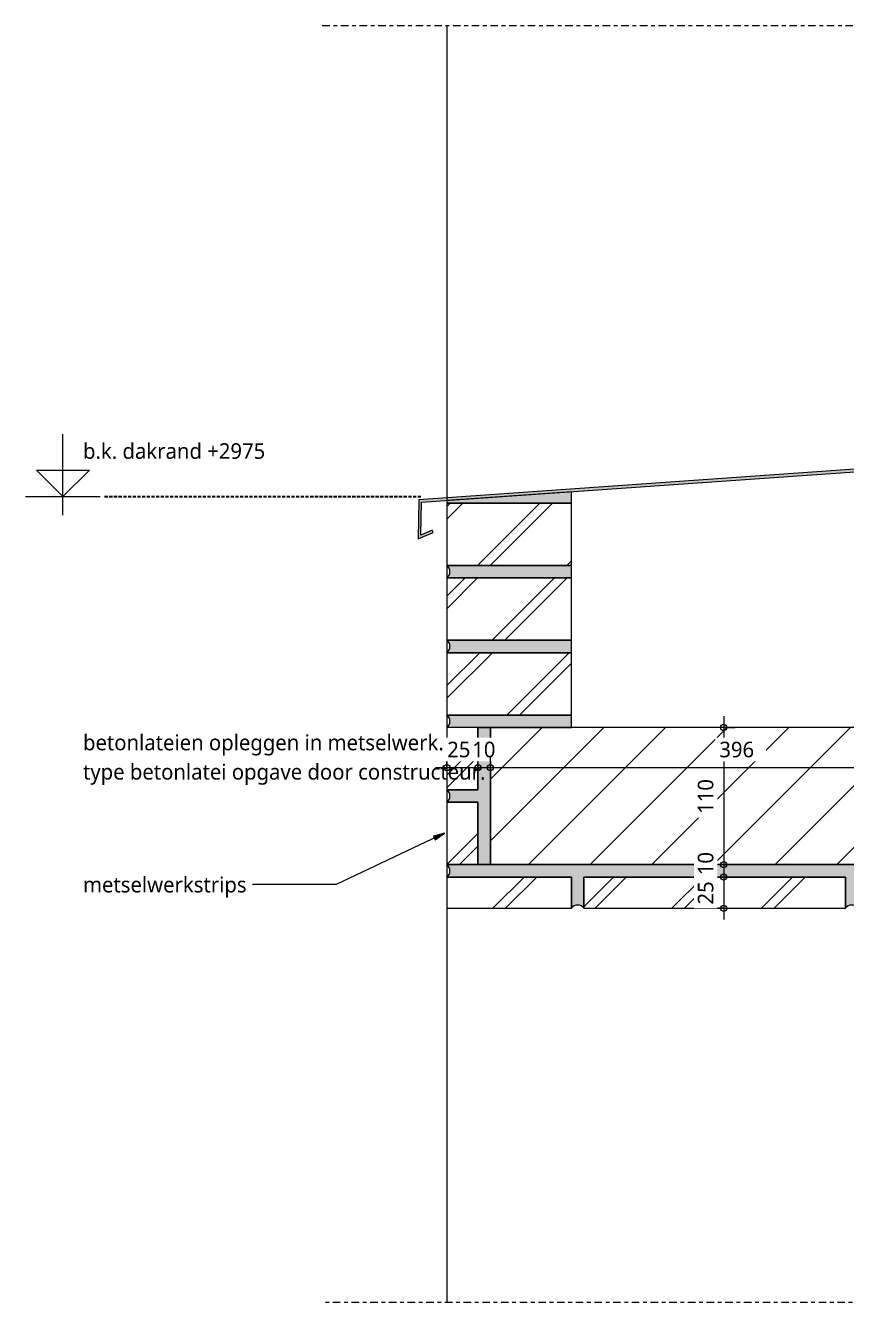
# Model space of a CAD drawing. Header units: millimetres. Extents: x -435 to 27166, y -19117 to 26500.
# Drawn here: x 6972 to 7630, y 7965 to 8989 of the extents above; entities that cross this region are included whole.
import ezdxf

# ---------------------------------------------------------------- set-up
doc = ezdxf.new("R2010")
doc.units = ezdxf.units.MM
doc.linetypes.add('MV_center', pattern=[15, 6, -3, 3, -3])
doc.linetypes.add('MV_hidden', pattern=[3.75, 2.5, -1.25])
for name, color, linetype, lineweight in [('A-ANNO-DIMS', 211, 'Continuous', 13), ('A-ANNO-DIMS-5', 211, 'Continuous', 13), ('A-DETL', 90, 'Continuous', 13), ('A-DETL-GENF', 92, 'Continuous', 18), ('G-ANNO-TEXT', 231, 'Continuous', 13)]:
    doc.layers.add(name, color=color, linetype=linetype, lineweight=lineweight)
doc.styles.add('Segoe UI_3', font='segoeui.ttf', dxfattribs={"height": 12.5})
doc.dimstyles.new('2_5_mm_2', dxfattribs={"dimscale": 304.8, "dimtxt": 13.092049, "dimasz": 0.016404, "dimexe": 0.029528, "dimexo": 0.0625, "dimgap": 0.014764, "dimtad": 1, "dimdec": 0, "dimzin": 0, "dimdsep": 46, "dimtxsty": 'Segoe UI_3', "dimblk1": 'DOTBLANK', "dimblk2": 'DOTBLANK', "dimsah": 1, "dimcen": 0.09, "dimdle": 0.029528, "dimazin": 0, "dimtfac": 1, "dimtdec": 4, "dimtix": 1, "dimtmove": 2, "dimatfit": 3, "dimfxl": 0.029528, "dimfxlon": 1, "dimtvp": 1, "dimtfill": 1, "dimtolj": 1, "dimtzin": 0, "dimarcsym": 2})
doc.dimstyles.new('2_5_mm_4', dxfattribs={"dimscale": 304.8, "dimtxt": 13.092049, "dimasz": 0.016404, "dimexe": 0.029528, "dimexo": 0.0625, "dimgap": 0.014764, "dimtad": 1, "dimdec": 0, "dimzin": 0, "dimdsep": 46, "dimtxsty": 'Segoe UI_3', "dimblk1": 'DOTBLANK', "dimblk2": 'DOTBLANK', "dimsah": 1, "dimcen": 0.09, "dimdle": 0.029528, "dimazin": 0, "dimtfac": 1, "dimtdec": 4, "dimtix": 1, "dimtmove": 0, "dimatfit": 3, "dimfxl": 0.029528, "dimfxlon": 1, "dimtvp": 1, "dimtfill": 1, "dimtolj": 1, "dimtzin": 0, "dimarcsym": 2})
pattern_1 = [(45, (0, 0), (-35.92102, 35.92102), []), (45, (10.16, 0), (-35.92102, 35.92102), [])]

# ---------------------------------------------------------------- blocks, each defined once
blk = doc.blocks.new('NLRS_00_DI_maskeer - Type 1-4234980-Details Appartement')
at = {"layer": 'A-DETL-GENF', "linetype": 'MV_center'}
blk.add_line((-100, 0), (829.5, 0), dxfattribs=at)
blk = doc.blocks.new('NLRS_00_DI_maskeer - Type 1-4234978-Details Appartement')
at = {"layer": 'A-DETL-GENF', "linetype": 'MV_center'}
blk.add_line((830, 0), (-100, 0), dxfattribs=at)
blk = doc.blocks.new('DIMBLOCK443-Details Appartement')
at = {"layer": 'A-ANNO-DIMS-5'}
for p, q in [((7532.7, 8435.4), (7532.7, 8316.4)), ((7532.7, 8426.4), (7523.7, 8426.4)), ((7532.7, 8426.4), (7541.7, 8426.4)), ((7532.7, 8316.4), (7523.7, 8316.4)), ((7532.7, 8316.4), (7541.7, 8316.4))]:
    blk.add_line(p, q, dxfattribs=at)
for centre in [(7532.7, 8426.4), (7532.7, 8316.4)]:
    blk.add_circle(centre, 2.5, dxfattribs=at)
at = {"layer": 'A-ANNO-DIMS-5', "color": 0, "insert": (7511.9, 8357.1), "char_height": 12.5, "width": 34.277, "attachment_point": 1, "rotation": 90, "line_spacing_factor": 1.142579, "style": 'Segoe UI_3', "bg_fill": 3, "box_fill_scale": 1.25, "bg_fill_color": 9, "bg_fill_true_color": 13158600, "bg_fill_transparency": 0}
blk.add_mtext('110', dxfattribs=at)
blk = doc.blocks.new('_DotBlank')
at = {"color": 0, "linetype": 'ByBlock', "lineweight": -2}
blk.add_line((-0.5, 0), (-1, 0), dxfattribs=at)
blk.add_circle((0, 0), 0.5, dxfattribs=at)
blk = doc.blocks.new('DIMBLOCK444-Details Appartement')
at = {"layer": 'A-ANNO-DIMS-5'}
for p, q in [((7532.7, 8316.4), (7523.7, 8316.4)), ((7532.7, 8316.4), (7532.7, 8306.4)), ((7532.7, 8316.4), (7541.7, 8316.4)), ((7532.7, 8306.4), (7523.7, 8306.4)), ((7532.7, 8306.4), (7541.7, 8306.4))]:
    blk.add_line(p, q, dxfattribs=at)
for centre in [(7532.7, 8316.4), (7532.7, 8306.4)]:
    blk.add_circle(centre, 2.5, dxfattribs=at)
at = {"layer": 'A-ANNO-DIMS-5', "color": 0, "insert": (7511.9, 8307.9), "char_height": 12.5, "width": 22.852, "attachment_point": 1, "rotation": 90, "line_spacing_factor": 1.142579, "style": 'Segoe UI_3', "bg_fill": 3, "box_fill_scale": 1.25, "bg_fill_color": 9, "bg_fill_true_color": 13158600, "bg_fill_transparency": 0}
blk.add_mtext('10', dxfattribs=at)
blk = doc.blocks.new('DIMBLOCK445-Details Appartement')
at = {"layer": 'A-ANNO-DIMS-5'}
for p, q in [((7532.7, 8306.4), (7523.7, 8306.4)), ((7532.7, 8306.4), (7532.7, 8272.4)), ((7532.7, 8306.4), (7541.7, 8306.4)), ((7532.7, 8281.4), (7523.7, 8281.4)), ((7532.7, 8281.4), (7541.7, 8281.4))]:
    blk.add_line(p, q, dxfattribs=at)
for centre in [(7532.7, 8306.4), (7532.7, 8281.4)]:
    blk.add_circle(centre, 2.5, dxfattribs=at)
at = {"layer": 'A-ANNO-DIMS-5', "color": 0, "insert": (7511.9, 8284.4), "char_height": 12.5, "width": 22.852, "attachment_point": 1, "rotation": 90, "line_spacing_factor": 1.142579, "style": 'Segoe UI_3', "bg_fill": 3, "box_fill_scale": 1.25, "bg_fill_color": 9, "bg_fill_true_color": 13158600, "bg_fill_transparency": 0}
blk.add_mtext('25', dxfattribs=at)
blk = doc.blocks.new('DIMBLOCK446-Details Appartement')
at = {"layer": 'A-ANNO-DIMS-5'}
for p, q in [((7310.5, 8394.2), (7310.5, 8403.2)), ((7335.5, 8394.2), (7335.5, 8403.2)), ((7301.5, 8394.2), (7335.5, 8394.2)), ((7310.5, 8394.2), (7310.5, 8385.2)), ((7335.5, 8394.2), (7335.5, 8385.2))]:
    blk.add_line(p, q, dxfattribs=at)
for centre in [(7310.5, 8394.2), (7335.5, 8394.2)]:
    blk.add_circle(centre, 2.5, dxfattribs=at)
at = {"layer": 'A-ANNO-DIMS-5', "color": 0, "insert": (7310.8, 8415), "char_height": 12.5, "width": 22.852, "attachment_point": 1, "line_spacing_factor": 1.142579, "style": 'Segoe UI_3', "bg_fill": 3, "box_fill_scale": 1.25, "bg_fill_color": 9, "bg_fill_true_color": 13158600, "bg_fill_transparency": 0}
blk.add_mtext('25', dxfattribs=at)
blk = doc.blocks.new('DIMBLOCK447-Details Appartement')
at = {"layer": 'A-ANNO-DIMS-5'}
for p, q in [((7335.5, 8394.2), (7335.5, 8403.2)), ((7345.5, 8394.2), (7345.5, 8403.2)), ((7335.5, 8394.2), (7345.5, 8394.2)), ((7335.5, 8394.2), (7335.5, 8385.2)), ((7345.5, 8394.2), (7345.5, 8385.2))]:
    blk.add_line(p, q, dxfattribs=at)
for centre in [(7335.5, 8394.2), (7345.5, 8394.2)]:
    blk.add_circle(centre, 2.5, dxfattribs=at)
at = {"layer": 'A-ANNO-DIMS-5', "color": 0, "insert": (7330.9, 8415), "char_height": 12.5, "width": 22.852, "attachment_point": 1, "line_spacing_factor": 1.142579, "style": 'Segoe UI_3', "bg_fill": 3, "box_fill_scale": 1.25, "bg_fill_color": 9, "bg_fill_true_color": 13158600, "bg_fill_transparency": 0}
blk.add_mtext('10', dxfattribs=at)
blk = doc.blocks.new('DIMBLOCK448-Details Appartement')
at = {"layer": 'A-ANNO-DIMS-5'}
for p, q in [((7345.5, 8394.2), (7345.5, 8403.2)), ((7741.5, 8394.2), (7741.5, 8403.2)), ((7345.5, 8394.2), (7750.5, 8394.2)), ((7345.5, 8394.2), (7345.5, 8385.2)), ((7741.5, 8394.2), (7741.5, 8385.2))]:
    blk.add_line(p, q, dxfattribs=at)
for centre in [(7345.5, 8394.2), (7741.5, 8394.2)]:
    blk.add_circle(centre, 2.5, dxfattribs=at)
at = {"layer": 'A-ANNO-DIMS-5', "color": 0, "insert": (7529.2, 8415), "char_height": 12.5, "width": 34.277, "attachment_point": 1, "line_spacing_factor": 1.142579, "style": 'Segoe UI_3', "bg_fill": 3, "box_fill_scale": 1.25, "bg_fill_color": 9, "bg_fill_true_color": 13158600, "bg_fill_transparency": 0}
blk.add_mtext('396', dxfattribs=at)

msp = doc.modelspace()

# ---------------------------------------------------------------- hatches: boundary and pattern name
at = {"layer": 'A-DETL-GENF'}
for points in [[(7287.6, 8577.6), (7299.6, 8582.9), (7298.7, 8584.7), (7289.6, 8580.7), (7290.1, 8607.1), (7747.5, 8639.1), (7747.5, 8669.2), (7745.5, 8669.2), (7745.5, 8641), (7288.1, 8609)], [(7410.5, 8606.4), (7410.5, 8615.5), (7310.5, 8608.5), (7310.5, 8606.4)], [(7410.5, 8546.4), (7410.5, 8556.4), (7310.5, 8556.4), (7311.5, 8555.4), (7312.3, 8554.2), (7312.8, 8552.9), (7313, 8551.4), (7312.8, 8550), (7312.3, 8548.6), (7311.5, 8547.4), (7310.5, 8546.4)], [(7410.5, 8486.4), (7410.5, 8496.4), (7310.5, 8496.4), (7311.5, 8495.4), (7312.3, 8494.2), (7312.8, 8492.8), (7313, 8491.4), (7312.8, 8490), (7312.3, 8488.6), (7311.5, 8487.4), (7310.5, 8486.4)], [(7310.5, 8426.4), (7410.5, 8426.4), (7410.5, 8436.4), (7310.5, 8436.4), (7311.5, 8435.4), (7312.3, 8434.2), (7312.8, 8432.9), (7313, 8431.4), (7312.8, 8430), (7312.3, 8428.6), (7311.5, 8427.4)], [(7335.5, 8316.4), (7345.5, 8316.4), (7345.5, 8426.4), (7335.5, 8426.4), (7335.5, 8376.4), (7310.5, 8376.4), (7311.5, 8375.4), (7312.3, 8374.2), (7312.8, 8372.9), (7313, 8371.4), (7312.8, 8370), (7312.3, 8368.6), (7311.5, 8367.4), (7310.5, 8366.4), (7335.5, 8366.4)], [(7630.5, 8281.4), (7631.5, 8282.5), (7632.7, 8283.2), (7634, 8283.7), (7635.5, 8283.9), (7636.9, 8283.7), (7638.3, 8283.2), (7639.5, 8282.5), (7640.5, 8281.4), (7640.5, 8306.4), (7741.5, 8306.4), (7742.6, 8307.6), (7743.4, 8309), (7743.8, 8310.6), (7743.8, 8312.2), (7743.4, 8313.8), (7742.6, 8315.2), (7741.5, 8316.4), (7310.5, 8316.4), (7311.5, 8315.4), (7312.3, 8314.2), (7312.8, 8312.8), (7313, 8311.4), (7312.8, 8310), (7312.3, 8308.6), (7311.5, 8307.4), (7310.5, 8306.4), (7410.5, 8306.4), (7410.5, 8281.4), (7411.5, 8282.5), (7412.7, 8283.2), (7414, 8283.7), (7415.5, 8283.9), (7416.9, 8283.7), (7418.3, 8283.2), (7419.5, 8282.5), (7420.5, 8281.4), (7420.5, 8306.4), (7630.5, 8306.4)]]:
    msp.add_hatch(color=9, dxfattribs=at).paths.add_polyline_path(points)
at = {"layer": 'A-DETL-GENF', "lineweight": 13}
h = msp.add_hatch(dxfattribs=at)
h.set_pattern_fill('FP_10', color=57, style=0, pattern_type=2)
h.set_pattern_definition(pattern_1)
h.paths.add_polyline_path([(7317.4, 8436.4), (7410.5, 8436.4), (7410.5, 8486.4), (7310.5, 8486.4), (7310.5, 8436.4)])
h.paths.add_polyline_path([(7310.5, 8496.4), (7410.5, 8496.4), (7410.5, 8546.4), (7310.5, 8546.4)])
h.paths.add_polyline_path([(7410.5, 8556.4), (7410.5, 8606.4), (7310.5, 8606.4), (7310.5, 8556.4)])
h = msp.add_hatch(dxfattribs=at)
h.set_pattern_fill('FP_10', color=57, style=0, pattern_type=2)
h.set_pattern_definition(pattern_1)
h.paths.add_polyline_path([(7317.4, 8376.4), (7335.5, 8376.4), (7335.5, 8426.4), (7310.5, 8426.4), (7310.5, 8376.4)])
h = msp.add_hatch(dxfattribs=at)
h.set_pattern_fill('FP_78', color=250, style=0, pattern_type=2)
h.set_pattern_definition([(45, (0, 0), (-24.74874, 24.74874), [])])
h.paths.add_polyline_path([(7345.5, 8316.4), (7741.5, 8316.4), (7741.5, 8426.4), (7345.5, 8426.4)])
h = msp.add_hatch(dxfattribs=at)
h.set_pattern_fill('FP_10', color=57, style=0, pattern_type=2)
h.set_pattern_definition(pattern_1)
h.paths.add_polyline_path([(7317.4, 8316.4), (7335.5, 8316.4), (7335.5, 8366.4), (7310.5, 8366.4), (7310.5, 8316.4)])
h = msp.add_hatch(dxfattribs=at)
h.set_pattern_fill('FP_10', color=57, style=0, pattern_type=2)
h.set_pattern_definition(pattern_1)
h.paths.add_polyline_path([(7436, 8281.4), (7630.5, 8281.4), (7630.5, 8306.4), (7420.5, 8306.4), (7420.5, 8281.4)])
h.paths.add_polyline_path([(7410.5, 8281.4), (7410.5, 8306.4), (7310.5, 8306.4), (7310.5, 8281.4), (7317.4, 8281.4)])
h.paths.add_polyline_path([(7673.1, 8281.4), (7741.5, 8281.4), (7741.5, 8306.4), (7640.5, 8306.4), (7640.5, 8281.4)])
at = {"layer": 'G-ANNO-TEXT'}
msp.add_hatch(color=7, dxfattribs=at).paths.add_polyline_path([(7308.5, 8341.7), (7299.7, 8339.3), (7301, 8336.4)])

# ---------------------------------------------------------------- linework, layer by layer
at = {"layer": 'A-DETL'}
for p, q in [((7310.5, 8989.4), (7310.5, 8606.4)), ((7310.5, 8556.4), (7310.5, 8546.4)), ((7310.5, 8496.4), (7310.5, 8486.4)), ((7310.5, 8436.4), (7310.5, 8426.4)), ((7310.5, 8376.4), (7310.5, 8366.4)), ((7310.5, 8316.4), (7310.5, 8306.4)), ((7310.5, 8281.4), (7310.5, 7965.2))]:
    msp.add_line(p, q, dxfattribs=at)
at = {"layer": 'A-DETL', "lineweight": 18}
for p, q in [((7002.3, 8596.7), (7002.3, 8661.7)), ((7745.5, 8641), (7288.1, 8609)), ((7290.1, 8607.1), (7747.5, 8639.1)), ((7002.3, 8611.7), (6981.1, 8632.9)), ((6981.1, 8632.9), (7023.6, 8632.9)), ((7002.3, 8611.7), (7023.6, 8632.9)), ((7410.5, 8615.5), (7310.5, 8608.5)), ((7410.5, 8606.4), (7410.5, 8615.5)), ((7032.3, 8611.4), (6972.3, 8611.4)), ((7288.1, 8609), (7287.6, 8577.6)), ((7289.6, 8580.7), (7290.1, 8607.1)), ((7310.5, 8608.5), (7310.5, 8606.4)), ((7410.5, 8606.4), (7310.5, 8606.4)), ((7310.5, 8606.4), (7310.5, 8556.4)), ((7310.5, 8606.4), (7410.5, 8606.4)), ((7410.5, 8556.4), (7410.5, 8606.4)), ((7287.6, 8577.6), (7299.6, 8582.9)), ((7298.7, 8584.7), (7289.6, 8580.7)), ((7299.6, 8582.9), (7298.7, 8584.7)), ((7310.5, 8556.4), (7410.5, 8556.4)), ((7410.5, 8556.4), (7310.5, 8556.4)), ((7410.5, 8546.4), (7410.5, 8556.4)), ((7410.5, 8546.4), (7310.5, 8546.4)), ((7310.5, 8546.4), (7310.5, 8496.4)), ((7310.5, 8546.4), (7410.5, 8546.4)), ((7410.5, 8496.4), (7410.5, 8546.4)), ((7310.5, 8496.4), (7410.5, 8496.4)), ((7410.5, 8496.4), (7310.5, 8496.4)), ((7410.5, 8486.4), (7410.5, 8496.4)), ((7410.5, 8486.4), (7310.5, 8486.4)), ((7310.5, 8486.4), (7310.5, 8436.4)), ((7310.5, 8486.4), (7410.5, 8486.4)), ((7410.5, 8436.4), (7410.5, 8486.4)), ((7310.5, 8436.4), (7410.5, 8436.4)), ((7410.5, 8436.4), (7310.5, 8436.4)), ((7410.5, 8426.4), (7410.5, 8436.4)), ((7335.5, 8426.4), (7310.5, 8426.4)), ((7310.5, 8426.4), (7310.5, 8376.4)), ((7335.5, 8426.4), (7410.5, 8426.4)), ((7335.5, 8376.4), (7335.5, 8426.4)), ((7345.5, 8426.4), (7335.5, 8426.4)), ((7335.5, 8426.4), (7335.5, 8376.4)), ((7741.5, 8426.4), (7345.5, 8426.4)), ((7345.5, 8426.4), (7345.5, 8316.4)), ((7345.5, 8316.4), (7345.5, 8426.4)), ((7310.5, 8376.4), (7335.5, 8376.4)), ((7335.5, 8376.4), (7310.5, 8376.4)), ((7335.5, 8366.4), (7310.5, 8366.4)), ((7310.5, 8366.4), (7310.5, 8316.4)), ((7310.5, 8366.4), (7335.5, 8366.4)), ((7335.5, 8316.4), (7335.5, 8366.4)), ((7335.5, 8366.4), (7335.5, 8316.4)), ((7310.5, 8316.4), (7335.5, 8316.4)), ((7741.5, 8316.4), (7310.5, 8316.4)), ((7335.5, 8316.4), (7345.5, 8316.4)), ((7345.5, 8316.4), (7741.5, 8316.4)), ((7410.5, 8306.4), (7310.5, 8306.4)), ((7310.5, 8306.4), (7310.5, 8281.4)), ((7310.5, 8306.4), (7410.5, 8306.4)), ((7410.5, 8281.4), (7410.5, 8306.4)), ((7410.5, 8306.4), (7410.5, 8281.4)), ((7420.5, 8306.4), (7420.5, 8281.4)), ((7630.5, 8306.4), (7420.5, 8306.4)), ((7420.5, 8281.4), (7420.5, 8306.4)), ((7420.5, 8306.4), (7630.5, 8306.4)), ((7630.5, 8281.4), (7630.5, 8306.4)), ((7630.5, 8306.4), (7630.5, 8281.4)), ((7310.5, 8281.4), (7410.5, 8281.4)), ((7420.5, 8281.4), (7630.5, 8281.4))]:
    msp.add_line(p, q, dxfattribs=at)
at = {"layer": 'A-DETL', "linetype": 'MV_hidden', "lineweight": 25}
msp.add_line((7289.6, 8611.4), (7034.6, 8611.4), dxfattribs=at)
at = {"layer": 'A-DETL', "lineweight": 18}
for centre, radius, start, end in [((7306.8, 8551.4), 6.19, 306.0664, 53.9336), ((7306.7, 8491.4), 6.25, 306.8699, 53.1301), ((7306.8, 8431.4), 6.19, 306.1133, 53.8867), ((7306.8, 8371.4), 6.18, 305.9747, 54.0253), ((7306.7, 8311.4), 6.25, 306.8699, 53.1301), ((7415.5, 8277.7), 6.25, 36.8699, 143.1301), ((7635.5, 8277.7), 6.25, 36.8699, 143.1301)]:
    msp.add_arc(centre, radius, start, end, dxfattribs=at)
at = {"layer": 'G-ANNO-TEXT', "color": 250}
for p, q in [((7308.5, 8341.7), (7221.8, 8300.4)), ((7308.5, 8341.7), (7299.7, 8339.3)), ((7299.7, 8339.3), (7301, 8336.4)), ((7301, 8336.4), (7308.5, 8341.7)), ((7155, 8300.4), (7154.6, 8300.4)), ((7221.8, 8300.4), (7155, 8300.4))]:
    msp.add_line(p, q, dxfattribs=at)

# ---------------------------------------------------------------- block references
at = {"layer": 'A-DETL-GENF', "linetype": 'MV_center', "rotation": 180}
for name, p in [('NLRS_00_DI_maskeer - Type 1-4234978-Details Appartement', (8040.5, 8989.4)), ('NLRS_00_DI_maskeer - Type 1-4234980-Details Appartement', (8040, 7965.2))]:
    msp.add_blockref(name, p, dxfattribs=at)

# ---------------------------------------------------------------- texts
at = {"layer": 'G-ANNO-TEXT', "color": 7, "char_height": 12.5, "attachment_point": 1, "style": 'Segoe UI_3'}
for s, insert, width in [('b.k. dakrand +2975', (7018.5, 8654.4), 180.781), ('betonlateien opleggen in metselwerk.', (7018.5, 8420.6), 353.544), ('type betonlatei opgave door constructeur.', (7018.5, 8397.1), 395.232), ('metselwerkstrips', (7018.5, 8306.6), 155.928)]:
    msp.add_mtext(s, dxfattribs=dict(at, insert=insert, width=width))

# ---------------------------------------------------------------- next in the draw order: dimensions: what is measured, and where the dimension line sits
at = {"layer": 'A-ANNO-DIMS'}
dim = msp.add_linear_dim(base=(7532.7, 8316.4), p1=(7541.7, 8426.4), p2=(7541.7, 8316.4), angle=90, dimstyle='2_5_mm_4', override={"dimpost": '<>', "dimfxl": 110}, dxfattribs=at)
dim.commit()
dim.dimension.update_dxf_attribs({"geometry": 'DIMBLOCK443-Details Appartement', "text_midpoint": (7521.7, 8371.4)})
dim = msp.add_linear_dim(base=(7335.5, 8394.2), p1=(7310.5, 8403.2), p2=(7335.5, 8403.2), dimstyle='2_5_mm_2', override={"dimpost": '<>', "dimfxl": 25}, dxfattribs=at)
dim.commit()
dim.dimension.update_dxf_attribs({"geometry": 'DIMBLOCK446-Details Appartement', "text_midpoint": (7322.2, 8406.6), "dimtype": 160})

# ---------------------------------------------------------------- next in the draw order: dimensions: what is measured, and where the dimension line sits
dim = msp.add_linear_dim(base=(7345.5, 8394.2), p1=(7335.5, 8403.2), p2=(7345.5, 8403.2), dimstyle='2_5_mm_4', override={"dimpost": '<>', "dimfxl": 10}, dxfattribs=at)
dim.commit()
dim.dimension.update_dxf_attribs({"geometry": 'DIMBLOCK447-Details Appartement', "text_midpoint": (7340.5, 8405.2)})
dim = msp.add_linear_dim(base=(7532.7, 8306.4), p1=(7541.7, 8316.4), p2=(7541.7, 8306.4), angle=90, dimstyle='2_5_mm_2', override={"dimpost": '<>', "dimfxl": 10}, dxfattribs=at)
dim.commit()
dim.dimension.update_dxf_attribs({"geometry": 'DIMBLOCK444-Details Appartement', "text_midpoint": (7520.2, 8319.3), "dimtype": 160, "text_rotation": 90})

# ---------------------------------------------------------------- next in the draw order: dimensions: what is measured, and where the dimension line sits
dim = msp.add_linear_dim(base=(7741.5, 8394.2), p1=(7345.5, 8403.2), p2=(7741.5, 8403.2), dimstyle='2_5_mm_4', override={"dimpost": '<>', "dimfxl": 395.999989}, dxfattribs=at)
dim.commit()
dim.dimension.update_dxf_attribs({"geometry": 'DIMBLOCK448-Details Appartement', "text_midpoint": (7543.5, 8405.1)})
dim = msp.add_linear_dim(base=(7532.7, 8281.4), p1=(7541.7, 8306.4), p2=(7541.7, 8281.4), angle=90, dimstyle='2_5_mm_4', override={"dimpost": '<>', "dimfxl": 24.999916}, dxfattribs=at)
dim.commit()
dim.dimension.update_dxf_attribs({"geometry": 'DIMBLOCK445-Details Appartement', "text_midpoint": (7521.7, 8293.9)})

doc.saveas('drawing.dxf')
